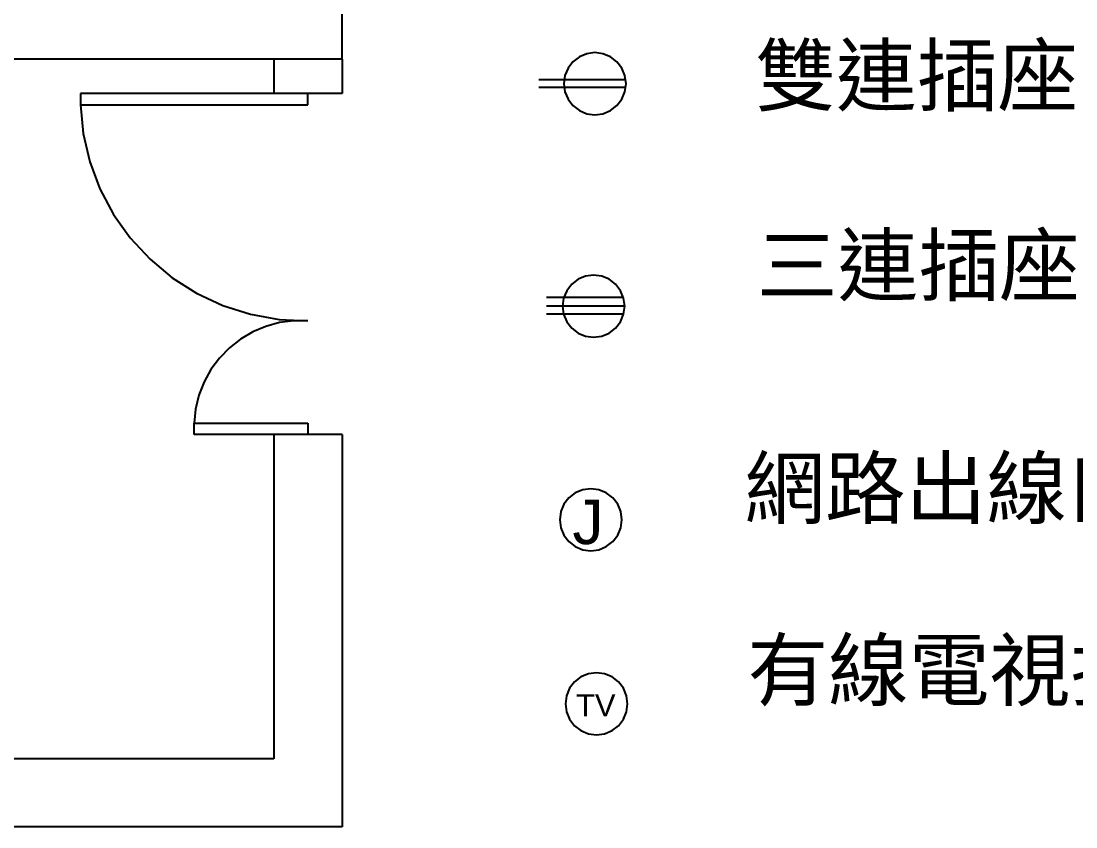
# Model space of a CAD drawing. Header units: centimetres. Extents: x 1966 to 8787, y 7398 to 12383.
# Drawn here: x 7080.7 to 7451.5, y 8675.7 to 8959.1 of the extents above; entities that cross this region are included whole.
import ezdxf

# ---------------------------------------------------------------- set-up
doc = ezdxf.new("R2010")
doc.units = ezdxf.units.CM
doc.styles.get("Standard").update_dxf_attribs({"font": 'arial.ttf', "height": 10})

# ---------------------------------------------------------------- blocks, each defined once
blk = doc.blocks.new('網路出線口')
for p, q in [((-5.29, 15.53), (-7.03, 14.19)), ((-3.26, 16.37), (-5.29, 15.53)), ((-1.09, 16.65), (-3.26, 16.37)), ((1.09, 16.37), (-1.09, 16.65)), ((3.11, 15.53), (1.09, 16.37)), ((4.85, 14.19), (3.11, 15.53)), ((-8.36, 12.46), (-9.2, 10.43)), ((-7.03, 14.19), (-8.36, 12.46)), ((6.19, 12.46), (4.85, 14.19)), ((7.03, 10.43), (6.19, 12.46)), ((-9.2, 10.43), (-9.49, 8.26)), ((7.31, 8.26), (7.03, 10.43)), ((-9.49, 8.26), (-9.2, 6.08)), ((-9.2, 6.08), (-8.36, 4.06)), ((6.19, 4.06), (7.03, 6.08)), ((7.03, 6.08), (7.31, 8.26)), ((-8.36, 4.06), (-7.03, 2.32)), ((4.85, 2.32), (6.19, 4.06)), ((-7.03, 2.32), (-5.29, 0.98)), ((-5.29, 0.98), (-3.26, 0.14)), ((-3.26, 0.14), (-1.09, -0.14)), ((-1.09, -0.14), (1.09, 0.14)), ((1.09, 0.14), (3.11, 0.98)), ((3.11, 0.98), (4.85, 2.32))]:
    blk.add_line(p, q)
blk.add_text('J', height=12).set_placement((-6.03, 1.65))
blk = doc.blocks.new('三連插座')
for p, q in [((-5.94, 14.34), (-7.27, 12.6)), ((-4.2, 15.67), (-5.94, 14.34)), ((-2.17, 16.51), (-4.2, 15.67)), ((0, 16.8), (-2.17, 16.51)), ((2.17, 16.51), (0, 16.8)), ((4.2, 15.67), (2.17, 16.51)), ((5.94, 14.34), (4.2, 15.67)), ((7.27, 12.6), (5.94, 14.34)), ((-7.27, 12.6), (-8.11, 10.57)), ((8.11, 10.57), (7.27, 12.6)), ((8.11, 10.73), (-12.77, 10.73)), ((-8.11, 10.57), (-8.4, 8.4)), ((8.4, 8.4), (8.11, 10.57)), ((8.4, 8.4), (-12.77, 8.4)), ((8.11, 6.23), (-12.77, 6.24)), ((-8.4, 8.4), (-8.11, 6.23)), ((-8.11, 6.23), (-7.27, 4.2)), ((7.27, 4.2), (8.11, 6.23)), ((8.11, 6.23), (8.4, 8.4)), ((-7.27, 4.2), (-5.94, 2.46)), ((5.94, 2.46), (7.27, 4.2)), ((-5.94, 2.46), (-4.2, 1.13)), ((-4.2, 1.13), (-2.17, 0.29)), ((-2.17, 0.29), (0, 0)), ((0, 0), (2.17, 0.29)), ((2.17, 0.29), (4.2, 1.13)), ((4.2, 1.13), (5.94, 2.46))]:
    blk.add_line(p, q)
blk = doc.blocks.new('有線電視插座')
for p, q in [((-5.94, 14.34), (-7.27, 12.6)), ((-4.2, 15.67), (-5.94, 14.34)), ((-2.17, 16.51), (-4.2, 15.67)), ((0, 16.8), (-2.17, 16.51)), ((2.17, 16.51), (0, 16.8)), ((4.2, 15.67), (2.17, 16.51)), ((5.94, 14.34), (4.2, 15.67)), ((7.27, 12.6), (5.94, 14.34)), ((-7.27, 12.6), (-8.11, 10.57)), ((8.11, 10.57), (7.27, 12.6)), ((-8.11, 10.57), (-8.4, 8.4)), ((8.4, 8.4), (8.11, 10.57)), ((-8.4, 8.4), (-8.11, 6.23)), ((-8.11, 6.23), (-7.27, 4.2)), ((7.27, 4.2), (8.11, 6.23)), ((8.11, 6.23), (8.4, 8.4)), ((-7.27, 4.2), (-5.94, 2.46)), ((5.94, 2.46), (7.27, 4.2)), ((-5.94, 2.46), (-4.2, 1.13)), ((-4.2, 1.13), (-2.17, 0.29)), ((-2.17, 0.29), (0, 0)), ((0, 0), (2.17, 0.29)), ((2.17, 0.29), (4.2, 1.13)), ((4.2, 1.13), (5.94, 2.46))]:
    blk.add_line(p, q)
blk.add_text('TV', height=6).set_placement((-5.55, 4.98))
blk = doc.blocks.new('雙連插座')
for p, q in [((-6.37, 15.39), (-8.11, 14.05)), ((-4.35, 16.23), (-6.37, 15.39)), ((-2.17, 16.51), (-4.35, 16.23)), ((0, 16.23), (-2.17, 16.51)), ((2.03, 15.39), (0, 16.23)), ((3.77, 14.05), (2.03, 15.39)), ((-9.45, 12.31), (-10.29, 10.29)), ((-8.11, 14.05), (-9.45, 12.31)), ((5.1, 12.31), (3.77, 14.05)), ((5.94, 10.29), (5.1, 12.31)), ((6.08, 9.2), (-17.33, 9.2)), ((-10.29, 10.29), (-10.57, 8.11)), ((6.23, 8.11), (5.94, 10.29)), ((6.08, 7.07), (-17.33, 7.07)), ((-10.57, 8.11), (-10.29, 5.94)), ((-10.29, 5.94), (-9.45, 3.91)), ((5.1, 3.91), (5.94, 5.94)), ((5.94, 5.94), (6.23, 8.11)), ((-9.45, 3.91), (-8.11, 2.17)), ((3.77, 2.17), (5.1, 3.91)), ((-8.11, 2.17), (-6.37, 0.84)), ((-6.37, 0.84), (-4.35, 0)), ((-4.35, 0), (-2.17, -0.29)), ((-2.17, -0.29), (0, 0)), ((0, 0), (2.03, 0.84)), ((2.03, 0.84), (3.77, 2.17))]:
    blk.add_line(p, q)

msp = doc.modelspace()

# ---------------------------------------------------------------- linework, layer by layer
for p, q in [((7193.51, 8945.73), (7193.51, 9049.78)), ((7169.51, 8945.73), (7019.51, 8945.73)), ((7169.51, 8945.73), (7169.51, 8933.73)), ((7193.51, 8945.73), (7169.51, 8945.73)), ((7193.51, 8945.73), (7193.51, 8933.73)), ((7101.51, 8933.73), (7101.51, 8929.73)), ((7169.51, 8933.73), (7101.51, 8933.73)), ((7181.51, 8933.73), (7169.51, 8933.73)), ((7193.51, 8933.73), (7169.51, 8933.73)), ((7181.51, 8929.73), (7181.51, 8933.73)), ((7101.51, 8929.73), (7181.51, 8929.73)), ((7101.51, 8929.73), (7102.53, 8919.61)), ((7102.53, 8919.61), (7104.85, 8909.69)), ((7104.85, 8909.69), (7108.42, 8900.16)), ((7108.42, 8900.16), (7113.19, 8891.17)), ((7113.19, 8891.17), (7119.08, 8882.87)), ((7119.08, 8882.87), (7126, 8875.4)), ((7126, 8875.4), (7133.81, 8868.88)), ((7133.81, 8868.88), (7142.4, 8863.42)), ((7142.4, 8863.42), (7151.63, 8859.12)), ((7151.63, 8859.12), (7161.33, 8856.04)), ((7161.33, 8856.04), (7171.35, 8854.23)), ((7166.74, 8851.76), (7162.13, 8849.82)), ((7171.56, 8853.08), (7166.74, 8851.76)), ((7171.35, 8854.23), (7181.51, 8853.73)), ((7176.51, 8853.74), (7171.56, 8853.08)), ((7181.51, 8853.73), (7176.51, 8853.74)), ((7162.13, 8849.82), (7157.83, 8847.28)), ((7153.9, 8844.19), (7150.42, 8840.61)), ((7157.83, 8847.28), (7153.9, 8844.19)), ((7150.42, 8840.61), (7147.44, 8836.59)), ((7147.44, 8836.59), (7145.02, 8832.22)), ((7145.02, 8832.22), (7143.21, 8827.56)), ((7143.21, 8827.56), (7142.03, 8822.7)), ((7142.03, 8822.7), (7141.51, 8817.73)), ((7141.51, 8813.73), (7141.51, 8817.73)), ((7141.51, 8817.73), (7181.51, 8817.73)), ((7181.51, 8817.73), (7181.51, 8813.73)), ((7169.51, 8813.73), (7141.51, 8813.73)), ((7169.51, 8813.73), (7169.51, 8699.73)), ((7181.51, 8813.73), (7169.51, 8813.73)), ((7193.51, 8813.73), (7181.51, 8813.73)), ((7193.51, 8813.73), (7193.51, 8675.73)), ((7169.51, 8699.73), (7019.51, 8699.73)), ((7193.51, 8675.73), (6601.51, 8675.73))]:
    msp.add_line(p, q)

# ---------------------------------------------------------------- block references
at = {"xscale": 1.3, "yscale": 1.3, "zscale": 1.3}
for name, p in [('雙連插座', (7285.24, 8926.58)), ('三連插座', (7281.96, 8847.95)), ('網路出線口', (7282.36, 8773.05)), ('有線電視插座', (7282.96, 8708.13))]:
    msp.add_blockref(name, p, dxfattribs=at)

# ---------------------------------------------------------------- texts
for s, p in [('雙連插座', (7338.77, 8929.63)), ('三連插座', (7339.32, 8862.86)), ('網路出線口', (7334.9, 8784.51)), ('有線電視插座', (7336.01, 8720.51))]:
    msp.add_text(s, height=20.8).set_placement(p)

doc.saveas('drawing.dxf')
